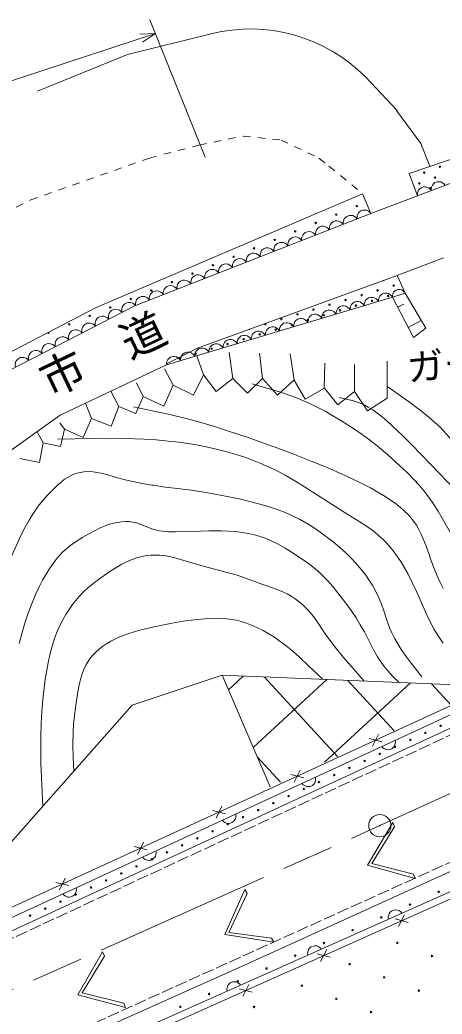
# Model space of a CAD drawing. Units: millimetres, scale not verified. Extents: x -71326 to 568674, y -102781 to 257219.
# Drawn here: x 324215 to 352736, y 150686 to 217787 of the extents above; entities that cross this region are included whole.
import ezdxf
from ezdxf.enums import TextEntityAlignment as Align

# ---------------------------------------------------------------- set-up
doc = ezdxf.new("R2010")
doc.units = ezdxf.units.MM
doc.header["$LTSCALE"] = 1000
for name, pattern in [('CHAIN', [18.5, 12, -1.5, 3.5, -1.5]), ('USER1', [1, 0.8, -0.2]), ('USER3', [1, 0.5, -0.5])]:
    doc.linetypes.add(name, pattern=pattern)
for name, color, linetype, lineweight in [('M-BGD', 7, 'Continuous', 13), ('M-BMK-LINE', 2, 'CHAIN', 13), ('M-BMK-SRVR', 3, 'Continuous', 13), ('M-STR-HTXT', 7, 'Continuous', 13)]:
    doc.layers.add(name, color=color, linetype=linetype, lineweight=lineweight)
doc.layers.add('M-BMK-HTXT', color=7, linetype='Continuous')
doc.styles.add('ＭＳ ゴシック', font='')
doc.styles.get('ＭＳ ゴシック').set_extended_font_data('MS Gothic')

# ---------------------------------------------------------------- blocks, each defined once
blk = doc.blocks.new('BUHIN1')
at = {"color": 3, "linetype": 'Continuous', "lineweight": 13}
for radius in [750, 22.5]:
    blk.add_circle((0, 0), radius, dxfattribs=at)
blk = doc.blocks.new('BUHIN2')
at = {"color": 7, "linetype": 'Continuous', "lineweight": 13}
blk.add_lwpolyline([(0, 500), (115, 460), (212, 400), (322, 305), (382, 195), (418, 78), (418, -78), (382, -195), (322, -305), (212, -402), (115, -462), (0, -500)], dxfattribs=at)
blk = doc.blocks.new('BUHIN3')
at = {"color": 7, "linetype": 'Continuous', "lineweight": 13}
blk.add_lwpolyline([(0, -500), (115, -462.5), (212.5, -402.5), (322.5, -305), (382.5, -195), (420, -77.5), (420, 77.5), (382.5, 195), (322.5, 305), (212.5, 402.5), (115, 460), (0, 500)], dxfattribs=at)
blk = doc.blocks.new('BUHIN4')
at = {"color": 7, "linetype": 'Continuous', "lineweight": 13}
for p, q in [((-282, 350), (282, -350)), ((-282, -350), (282, 350))]:
    blk.add_line(p, q, dxfattribs=at)
blk = doc.blocks.new('BUHIN6')
at = {"color": 7, "linetype": 'Continuous', "lineweight": 13}
blk.add_lwpolyline([(0, -2000), (2000, 0), (0, 2000)], dxfattribs=at)
blk = doc.blocks.new('BUHIN12')
at = {"color": 7, "linetype": 'Continuous', "lineweight": 13}
blk.add_lwpolyline([(-288, -1000), (0, 0), (285, -1000)], dxfattribs=at)

msp = doc.modelspace()

# ---------------------------------------------------------------- linework, layer by layer
at = {"layer": 'M-BGD'}
for p, q in [((331494, 215449), (337125, 216848)), ((325395, 212981), (331494, 215449)), ((347555, 213951), (349698, 211670)), ((349644, 211670), (351292, 209441)), ((351292, 209441), (351915, 207908)), ((350498, 207430), (355310, 209053)), ((351078, 205922), (350498, 207430)), ((355716, 207662), (351078, 205922)), ((329378, 198380), (347360, 206049)), ((347360, 206049), (347930, 204709)), ((347930, 204709), (351078, 205922)), ((347930, 204709), (332024, 198514)), ((349691, 200545), (352817, 201719)), ((336207, 195639), (349691, 200545)), ((349691, 200545), (350248, 199342)), ((349382, 199067), (350248, 199342)), ((350248, 199342), (349382, 199067)), ((350248, 199342), (351626, 196980)), ((349382, 199067), (334114, 194506)), ((350799, 196351), (349382, 199067)), ((319132, 193056), (329378, 198380)), ((332024, 198514), (321208, 192956)), ((349736, 198388), (350146, 198602)), ((350445, 197030), (351328, 197491)), ((351626, 196980), (350799, 196351)), ((334114, 194575), (336207, 195639)), ((338605, 193585), (338357, 195333)), ((340595, 193585), (340405, 195292)), ((336615, 193840), (336162, 195104)), ((342738, 193483), (342474, 195250)), ((344779, 192922), (344815, 194623)), ((349015, 192258), (349016, 194748)), ((326945, 191099), (334114, 194506)), ((334574, 193126), (333988, 194247)), ((334114, 194506), (334114, 194575)), ((346821, 192717), (346822, 194518)), ((332533, 192360), (332086, 193285)), ((330900, 191697), (330352, 192721)), ((329063, 190880), (328638, 191927)), ((318877, 185374), (326945, 191099)), ((327226, 190166), (326924, 190589)), ((325797, 189248), (325398, 189941)), ((314103, 152783), (362577, 175181)), ((362956, 174443), (313813, 151774)), ((337889, 173556), (331799, 171528)), ((337889, 173556), (356175, 172813)), ((341110, 166024), (337889, 173556)), ((338307, 172581), (339302, 173499)), ((339975, 168679), (344955, 173269)), ((340716, 173442), (345662, 168076)), ((346368, 173212), (349506, 169808)), ((313861, 153401), (356175, 172813)), ((344801, 167687), (350607, 173040)), ((352020, 172982), (353349, 171540)), ((331799, 171528), (322577, 161118)), ((340243, 168053), (341819, 166343)), ((339626, 154098), (368757, 167339)), ((368631, 165784), (314152, 141529)), ((315788, 141693), (368415, 165231)), ((315788, 141693), (368415, 165231)), ((347693, 160746), (349401, 163616)), ((349519, 163321), (347982, 160862)), ((349401, 163616), (349519, 163321)), ((350908, 159847), (347693, 160746)), ((350791, 160140), (347982, 160862)), ((350791, 160140), (350908, 159847)), ((338064, 156055), (339420, 159107)), ((339420, 159107), (339572, 158828)), ((339572, 158828), (338338, 156204)), ((341363, 155544), (338064, 156055)), ((341212, 155821), (338338, 156204)), ((341212, 155821), (341363, 155544)), ((328124, 151997), (329807, 154882)), ((329927, 154588), (328413, 152116)), ((329807, 154882), (329927, 154588)), ((313522, 142453), (339626, 154098)), ((331348, 151127), (328124, 151997)), ((331228, 151419), (328413, 152116)), ((331228, 151419), (331348, 151127))]:
    msp.add_line(p, q, dxfattribs=at)
at = {"layer": 'M-BGD', "linetype": 'USER3'}
for p, q in [((336332, 209338), (339297, 209945)), ((339297, 209945), (341858, 209675)), ((341858, 209675), (344418, 208462)), ((332963, 208462), (336332, 209338)), ((324945, 205632), (332963, 208462)), ((344418, 208462), (345092, 207923)), ((345092, 207923), (347360, 206049)), ((319487, 202937), (324945, 205632))]:
    msp.add_line(p, q, dxfattribs=at)
at = {"layer": 'M-BGD', "linetype": 'USER1'}
for p, q in [((313992, 151307), (363217, 174122)), ((313774, 143084), (368379, 167759))]:
    msp.add_line(p, q, dxfattribs=at)
at = {"layer": 'M-BGD'}
for points in [[(339896, 193215), (340831, 192956), (341760, 192679), (342684, 192360), (343212, 192150), (343743, 191917), (344293, 191653), (344834, 191371), (345402, 191052), (345969, 190710), (346741, 190207), (347332, 189794), (347910, 189366), (348476, 188922), (349037, 188455), (349887, 187695), (350365, 187238), (350835, 186760), (351185, 186376), (351519, 185981), (351874, 185515), (352174, 185081), (352457, 184636), (353392, 183004)], [(366150, 176011), (364343, 177677), (362542, 179364), (361396, 180464), (360406, 181440), (359423, 182437), (358001, 183942), (357225, 184801), (356464, 185673), (355738, 186536), (354386, 188192), (353819, 188902), (353237, 189599), (352592, 190290), (352231, 190632), (351848, 190966), (351344, 191374), (350819, 191772), (350770, 191808), (349059, 193022)], [(345775, 192305), (346267, 192199), (346751, 192076), (347210, 191918), (347480, 191797), (347751, 191654), (348047, 191471), (348334, 191271), (348683, 190998), (349030, 190701), (349390, 190373), (350048, 189744), (350688, 189105), (353116, 186591), (355876, 183832), (356629, 183018), (357368, 182190), (358222, 181237), (358951, 180456), (359694, 179689), (360734, 178652), (361788, 177629), (362791, 176669)], [(331894, 191673), (333167, 191412), (334436, 191131), (334533, 191108), (335445, 190880), (336361, 190631), (337369, 190335), (338380, 190016), (339557, 189622), (340735, 189207), (341383, 188971), (342644, 188498), (343898, 188006), (344960, 187569), (346018, 187113), (346568, 186866), (347232, 186542), (347888, 186200), (348393, 185915), (348888, 185613), (349584, 185137), (349894, 184899), (350199, 184638), (350421, 184423), (350627, 184194), (350653, 184163), (350834, 183926), (350999, 183677), (351168, 183382), (351325, 183069), (351438, 182812), (351654, 182266), (351853, 181704), (352004, 181273), (352190, 180764), (352397, 180255), (352593, 179827), (352806, 179409)], [(326781, 189489), (329106, 189544), (330196, 189551), (331295, 189538), (332593, 189489), (333410, 189436), (334236, 189363), (334970, 189279), (335702, 189174), (336136, 189101), (336806, 188973), (337472, 188824), (338105, 188663), (338741, 188480), (339342, 188287), (339936, 188074), (340495, 187854), (341054, 187611), (341063, 187607), (341598, 187342), (342132, 187054), (342795, 186670), (343450, 186268), (346377, 184396), (347069, 183971), (347755, 183525), (348077, 183292), (348395, 183038), (348425, 183012), (348705, 182756), (348971, 182485), (349238, 182184), (349489, 181871), (349935, 181228), (350190, 180810), (350432, 180374), (350720, 179805), (350996, 179216), (351423, 178252), (351698, 177634), (351995, 177018), (352194, 176648), (352415, 176282), (352592, 176020), (352812, 175729)], [(323581, 181434), (324331, 183070), (324574, 183542), (324839, 184013), (325096, 184430), (325371, 184837), (325525, 185048), (325792, 185379), (326081, 185706), (326718, 186344), (326973, 186571), (327240, 186782), (327639, 187025), (327849, 187117), (328067, 187189), (328302, 187245), (328540, 187281), (328900, 187298), (329169, 187283), (329435, 187247), (329796, 187173), (330154, 187080), (330809, 186889), (331326, 186747), (331851, 186624), (332486, 186499), (333122, 186394), (333230, 186378), (334040, 186254), (334853, 186151), (335787, 186037), (336644, 185910), (337508, 185762), (339026, 185457), (339730, 185294), (340429, 185111), (340986, 184946), (341536, 184763), (342014, 184583), (342493, 184381), (342675, 184298), (343101, 184082), (343519, 183848), (343970, 183570), (344411, 183275), (345368, 182559), (345799, 182198), (346223, 181817), (346574, 181476), (346910, 181121), (347312, 180650), (347581, 180300), (347840, 179930), (348048, 179600), (348244, 179251), (348471, 178774), (348638, 178347), (348790, 177902), (348974, 177341), (349179, 176781), (349187, 176763), (349343, 176410), (349518, 176065), (349738, 175677), (349978, 175299), (350302, 174829), (350646, 174369), (351369, 173455)], [(349832, 173071), (349439, 173460), (349062, 173861), (348778, 174206), (348571, 174496), (348375, 174807), (348088, 175322), (347811, 175857), (347482, 176490), (347210, 176969), (346921, 177437), (346588, 177935), (346239, 178422), (345675, 179149), (345344, 179550), (344992, 179945), (344679, 180267), (344353, 180575), (344345, 180581), (344001, 180869), (343645, 181141), (342607, 181843), (342137, 182135), (341659, 182408), (341140, 182661), (340798, 182798), (340438, 182919), (340053, 183028), (339662, 183117), (339235, 183192), (338794, 183250), (338309, 183291), (337822, 183313), (336981, 183309), (335843, 183264), (334698, 183240), (334628, 183241), (334257, 183245), (333887, 183270), (333621, 183307), (333358, 183364), (333196, 183411), (332037, 183855), (331823, 183898), (331605, 183922), (331364, 183927), (331112, 183912), (330571, 183821), (330280, 183742), (329987, 183642), (329646, 183501), (329302, 183336), (328866, 183104), (328420, 182843), (327989, 182566), (327688, 182352), (327392, 182117), (327127, 181877), (326880, 181617), (326648, 181342), (326241, 180786), (325988, 180388), (325754, 179981), (325513, 179520), (325290, 179050), (324945, 178229), (324725, 177614), (324524, 176993), (324337, 176348), (324170, 175698)], [(325764, 164715), (325692, 166163), (325640, 167611), (325627, 168580), (325635, 169439), (325662, 170299), (325708, 171107), (325774, 171924), (325934, 173285), (326029, 173907), (326146, 174535), (326258, 175032), (326390, 175524), (326582, 176115), (326739, 176516), (326916, 176909), (327107, 177286), (327315, 177652), (327536, 177999), (327774, 178335), (328218, 178877), (328496, 179161), (328788, 179430), (329147, 179730), (329528, 180022), (330230, 180513), (330655, 180785), (331096, 181044), (331406, 181204), (331733, 181349), (332173, 181502), (332465, 181575), (332760, 181628), (333048, 181660), (333347, 181672), (333367, 181672), (333664, 181660), (333969, 181628), (334331, 181566), (334690, 181483), (336435, 180956), (338890, 180309), (340697, 179661), (341283, 179458), (341870, 179233), (342266, 179047), (342544, 178889), (342812, 178714), (343077, 178515), (343330, 178300), (343569, 178070), (343800, 177820), (344044, 177517), (344273, 177203), (344891, 176285), (345233, 175807), (345598, 175332), (346078, 174746), (346582, 174164), (347479, 173167)], [(327862, 167084), (327817, 167984), (327792, 168882), (327806, 169716), (327842, 170272), (327897, 170826), (327993, 171540), (328111, 172265), (328140, 172434), (328228, 172903), (328335, 173366), (328423, 173663), (328530, 173953), (328684, 174274), (328818, 174495), (328970, 174705), (329151, 174920), (329349, 175123), (329577, 175326), (329818, 175515), (330089, 175699), (330369, 175866), (330440, 175905), (330758, 176062), (331090, 176203), (331504, 176353), (331924, 176483), (332406, 176616), (333281, 176823), (334155, 177009), (334496, 177076), (335244, 177197), (335995, 177298), (336713, 177369), (337174, 177393), (337645, 177398), (338005, 177383), (338372, 177347), (338511, 177327), (338843, 177264), (339173, 177181), (339516, 177072), (339864, 176942), (340231, 176781), (340599, 176598), (340643, 176574), (341026, 176357), (341405, 176119), (341806, 175841), (342204, 175541), (342652, 175175), (343096, 174785), (343721, 174202), (344334, 173602), (344656, 173281)]]:
    msp.add_lwpolyline(points, dxfattribs=at)
for centre in [(351527, 207476), (352586, 207873), (351196, 206748), (352255, 207145), (351924, 206417), (345584, 204649), (346972, 205219), (344196, 204079), (342809, 203510), (341421, 202940), (340034, 202370), (338646, 201800), (335871, 200661), (337259, 201230), (334483, 200091), (333096, 199521), (348381, 199531), (349465, 199855), (331708, 198951), (346213, 198883), (347297, 199207), (348001, 198827), (349085, 199151), (330321, 198381), (342961, 197912), (344045, 198236), (345129, 198560), (345833, 198180), (346917, 198503), (327546, 197242), (328933, 197812), (341877, 197588), (343665, 197532), (344749, 197856), (340412, 196561), (341497, 196884), (342581, 197208), (338244, 195913), (339328, 196237), (336076, 195265), (337160, 195589), (334992, 194942), (352634, 170146), (350580, 169197), (351607, 169671), (349553, 168722), (347499, 167773), (348526, 168248), (346472, 167299), (345445, 166824), (343391, 165875), (344418, 166349), (342364, 165400), (340310, 164451), (341337, 164926), (339283, 163977), (337229, 163028), (338256, 163502), (336202, 162553), (335175, 162079), (333121, 161130), (334148, 161604), (332094, 160655), (330040, 159706), (331067, 160180), (329013, 159231), (327985, 158757), (352501, 158942), (325931, 157808), (326958, 158282), (350563, 158079), (324904, 157333), (348625, 157216), (346687, 156354), (344749, 155491), (349714, 155497), (342811, 154628), (352049, 154605), (340873, 153765), (346486, 154054), (348822, 153162), (338935, 152902), (343259, 152610), (351157, 152270), (336997, 152040), (345594, 151718), (335059, 151177), (340031, 151167), (347930, 150826)]:
    msp.add_circle(centre, 50, dxfattribs=at)
for centre, radius, start, end in [((339777, 206173), 11000, 45, 103.9545), ((348761, 200235), 50, 232.35386, 347.63572), ((350169, 199475), 50, 95.7248, 314.01006), ((340793, 197264), 50, 146.78461, 73.20498), ((326158, 196672), 50, 168.81915, 66.09443), ((339709, 196941), 50, 231.7921, 348.19749)]:
    msp.add_arc(centre, radius, start, end, dxfattribs=at)
at = {"layer": 'M-BMK-LINE'}
for p, q in [((348526, 163406), (439458, 205102)), ((312812, 147476), (348526, 163406))]:
    msp.add_line(p, q, dxfattribs=at)
at = {"layer": 'M-STR-HTXT'}
for p, q in [((332993, 217787), (336739, 208515)), ((300338, 206041), (333367, 216859))]:
    msp.add_line(p, q, dxfattribs=at)

# ---------------------------------------------------------------- block references
at = {"layer": 'M-BGD'}
for name, p, xscale, yscale, rotation in [('BUHIN3', (352469, 206444), 0.9906912, 0.9906912, 110.55605), ('BUHIN3', (351542, 206096), 0.9906912, 0.9906912, 110.55605), ('BUHIN3', (346526, 204163), 1.004103, 1.004103, 111.2796), ('BUHIN3', (347462, 204527), 1.004103, 1.004103, 111.2796), ('BUHIN3', (344655, 203434), 1.004103, 1.004103, 111.2796), ('BUHIN3', (345591, 203798), 1.004103, 1.004103, 111.2796), ('BUHIN3', (343719, 203069), 1.004103, 1.004103, 111.2796), ('BUHIN3', (341848, 202341), 1.004103, 1.004103, 111.2796), ('BUHIN3', (342784, 202705), 1.004103, 1.004103, 111.2796), ('BUHIN3', (339977, 201612), 1.004103, 1.004103, 111.2796), ('BUHIN3', (340912, 201976), 1.004103, 1.004103, 111.2796), ('BUHIN3', (338105, 200883), 1.004103, 1.004103, 111.2796), ('BUHIN3', (339041, 201247), 1.004103, 1.004103, 111.2796), ('BUHIN3', (336234, 200154), 1.004103, 1.004103, 111.2796), ('BUHIN3', (337170, 200519), 1.004103, 1.004103, 111.2796), ('BUHIN3', (334363, 199425), 1.004103, 1.004103, 111.2796), ('BUHIN3', (335298, 199790), 1.004103, 1.004103, 111.2796), ('BUHIN3', (333427, 199061), 1.004103, 1.004103, 111.2796), ('BUHIN3', (348905, 198924), 0.9958999, 0.9958999, 106.6308), ('BUHIN3', (349815, 199205), 0.9088485, 0.9088485, 107.65012), ('BUHIN3', (331573, 198283), 1.013403, 1.013403, 117.20008), ('BUHIN3', (332492, 198697), 1.004103, 1.004103, 111.2796), ('BUHIN3', (346997, 198354), 0.9958999, 0.9958999, 106.6308), ('BUHIN3', (347951, 198639), 0.9958999, 0.9958999, 106.6308), ('BUHIN3', (329770, 197356), 1.013403, 1.013403, 117.20008), ('BUHIN3', (330672, 197820), 1.013403, 1.013403, 117.20008), ('BUHIN3', (344134, 197499), 0.9958999, 0.9958999, 106.6308), ('BUHIN3', (345088, 197784), 0.9958999, 0.9958999, 106.6308), ('BUHIN3', (346042, 198069), 0.9958999, 0.9958999, 106.6308), ('BUHIN3', (328869, 196893), 1.013403, 1.013403, 117.20008), ('BUHIN3', (342225, 196929), 0.9958999, 0.9958999, 106.6308), ('BUHIN3', (343180, 197214), 0.9958999, 0.9958999, 106.6308), ('BUHIN3', (327968, 196430), 1.013403, 1.013403, 117.20008), ('BUHIN3', (339363, 196074), 0.9958999, 0.9958999, 106.6308), ('BUHIN3', (340317, 196359), 0.9958999, 0.9958999, 106.6308), ('BUHIN3', (341271, 196644), 0.9958999, 0.9958999, 106.6308), ('BUHIN3', (326165, 195503), 1.013403, 1.013403, 117.20008), ('BUHIN3', (327066, 195967), 1.013403, 1.013403, 117.20008), ('BUHIN3', (337454, 195504), 0.9958999, 0.9958999, 106.6308), ('BUHIN3', (338408, 195789), 0.9958999, 0.9958999, 106.6308), ('BUHIN3', (325264, 195040), 1.013403, 1.013403, 117.20008), ('BUHIN3', (335546, 194934), 0.9958999, 0.9958999, 106.6308), ('BUHIN3', (336500, 195219), 0.9958999, 0.9958999, 106.6308), ('BUHIN3', (324362, 194577), 1.013403, 1.013403, 117.20008), ('BUHIN3', (334591, 194649), 0.9958999, 0.9958999, 106.6308), ('BUHIN6', (335594, 193483), 0.5406321, 0.5406321, 289.29005), ('BUHIN6', (337610, 193712), 0.5015952, 0.5015952, 262.69424), ('BUHIN6', (339600, 193585), 0.4975231, 0.4975231, 270), ('BUHIN6', (341667, 193534), 0.5364012, 0.5364012, 267.27369), ('BUHIN6', (343759, 193202), 0.5292235, 0.5292235, 254.62375), ('BUHIN6', (333553, 192743), 0.5449794, 0.5449794, 290.55605), ('BUHIN6', (345800, 192819), 0.5128252, 0.5128252, 264.28941), ('BUHIN6', (347918, 192488), 0.5604376, 0.5604376, 258.17851), ('BUHIN6', (331716, 192029), 0.4406247, 0.4406247, 292.10945), ('BUHIN6', (329981, 191289), 0.5025676, 0.5025676, 293.96249), ('BUHIN6', (328144, 190523), 0.4927573, 0.4927573, 291.25051), ('BUHIN6', (326511, 189707), 0.4246377, 0.4246377, 302.73523), ('BUHIN6', (325006, 188712), 0.4776642, 0.4776642, 304.11447)]:
    msp.add_blockref(name, p, dxfattribs=dict(at, xscale=xscale, yscale=yscale, rotation=rotation))
for name, p, rotation in [('BUHIN4', (348241, 169173), 294.64429), ('BUHIN2', (349112, 168959), 294.7991), ('BUHIN4', (342952, 166747), 294.64429), ('BUHIN2', (343726, 166470), 294.7991), ('BUHIN4', (337663, 164320), 294.64429), ('BUHIN2', (338340, 163982), 294.7991), ('BUHIN4', (332374, 161894), 294.64429), ('BUHIN2', (332954, 161493), 294.7991), ('BUHIN4', (327084, 159467), 294.64429), ('BUHIN2', (327568, 159005), 294.7991), ('BUHIN2', (349564, 157294), 113.9994), ('BUHIN4', (349996, 156993), 294.0975), ('BUHIN2', (344116, 154869), 113.9994), ('BUHIN4', (344733, 154639), 294.0975), ('BUHIN2', (338668, 152443), 113.9994), ('BUHIN4', (339470, 152285), 294.0975)]:
    msp.add_blockref(name, p, dxfattribs=dict(at, rotation=rotation))
at = {"layer": 'M-BMK-SRVR'}
msp.add_blockref('BUHIN1', (348526, 163406), dxfattribs=at)
at = {"layer": 'M-STR-HTXT', "rotation": 288.1355}
msp.add_blockref('BUHIN12', (333367, 216859), dxfattribs=at)

# ---------------------------------------------------------------- texts
at = {"layer": 'M-BMK-HTXT', "style": 'ＭＳ ゴシック'}
msp.add_text('市\u3000道', height=2199, rotation=25.5, dxfattribs=at).set_placement((326516, 191696), align=Align.BOTTOM_LEFT)
at = {"layer": 'M-STR-HTXT', "style": 'ＭＳ ゴシック'}
msp.add_text('ガードレール', height=1833, rotation=5.4, dxfattribs=at).set_placement((350503, 192836), align=Align.BOTTOM_LEFT)

doc.saveas('drawing.dxf')
